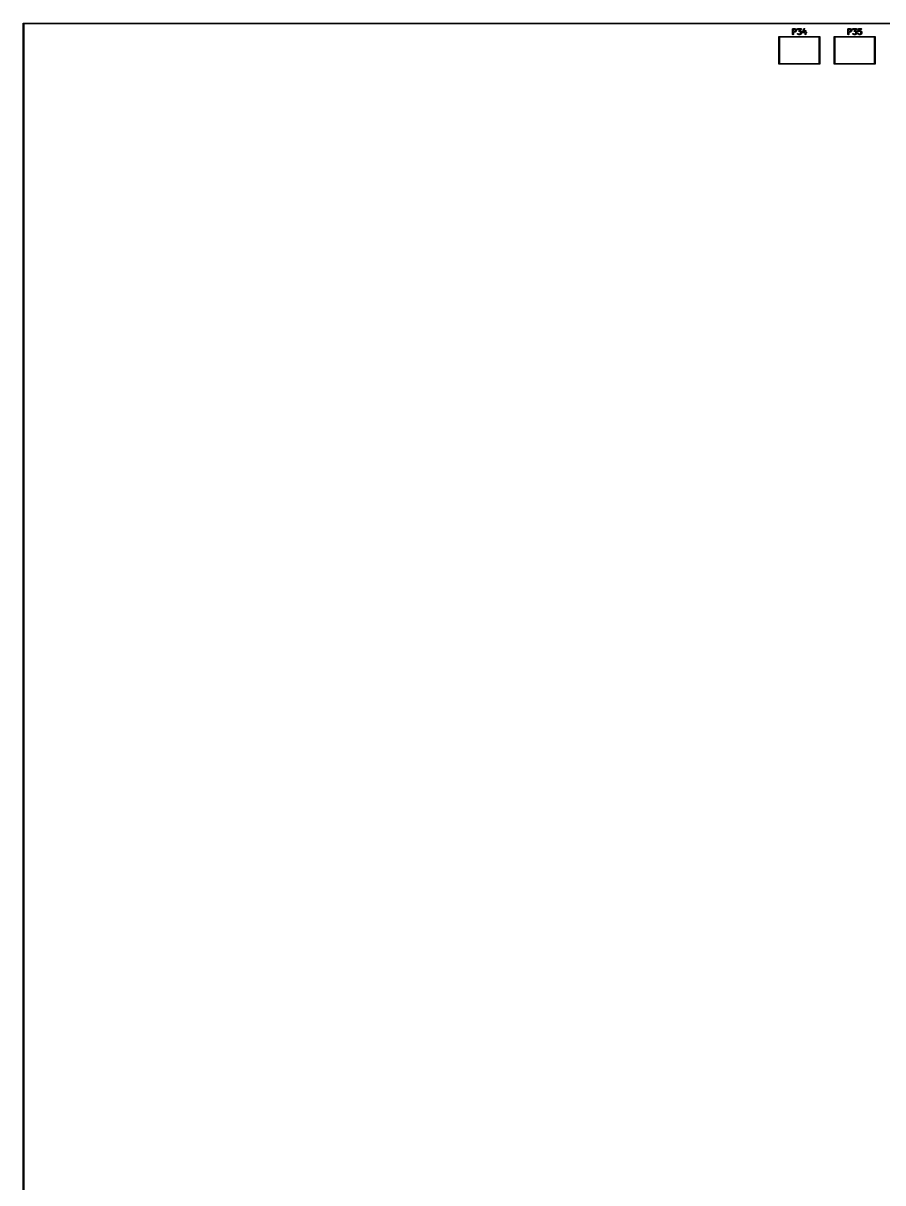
# Model space of a CAD drawing. Extents: x 25 to 346, y -457 to -16.
# Drawn here: x 25.3 to 188.6, y -236.5 to -16.4 of the extents above; entities that cross this region are included whole.
import ezdxf

# ---------------------------------------------------------------- set-up
doc = ezdxf.new("R2010")
doc.units = 0
doc.header["$MEASUREMENT"] = 0
doc.layers.add('BLACK', color=7, linetype='CONTINUOUS')

msp = doc.modelspace()

# ---------------------------------------------------------------- linework, layer by layer
at = {"layer": 'Black'}
for p, q in [((25.325, -16.51), (25.3261, -16.5035)), ((25.325, -456.565), (25.325, -16.51)), ((25.3261, -16.497), (25.3284, -16.4908)), ((25.3261, -16.5035), (25.3261, -16.497)), ((25.3284, -16.4908), (25.3295, -16.4843)), ((25.3295, -16.4843), (25.3328, -16.4787)), ((25.3328, -16.4787), (25.335, -16.4725)), ((25.335, -16.4725), (25.3393, -16.4675)), ((25.3393, -16.4675), (25.3425, -16.4618)), ((25.3425, -16.4618), (25.3476, -16.4576)), ((25.3476, -16.4576), (25.3518, -16.4525)), ((25.3518, -16.4525), (25.3575, -16.4493)), ((25.3575, -16.4493), (25.3625, -16.445)), ((25.3625, -16.445), (25.3687, -16.4428)), ((25.3687, -16.4428), (25.3743, -16.4395)), ((25.3743, -16.4395), (25.3808, -16.4384)), ((25.3808, -16.4384), (25.387, -16.4361)), ((25.387, -16.4361), (25.3935, -16.4361)), ((25.3935, -16.4361), (25.4, -16.435)), ((25.4, -16.435), (345.44, -16.435)), ((25.475, -16.585), (25.475, -456.49)), ((345.365, -16.585), (25.475, -16.585)), ((171.431, -17.5424), (171.432, -17.5359)), ((171.431, -18.5424), (171.431, -17.5424)), ((171.432, -17.5294), (171.434, -17.5232)), ((171.432, -17.5359), (171.432, -17.5294)), ((171.434, -17.5232), (171.435, -17.5167)), ((171.435, -17.5167), (171.439, -17.511)), ((171.439, -17.511), (171.441, -17.5049)), ((171.441, -17.5049), (171.445, -17.4999)), ((171.445, -17.4999), (171.448, -17.4942)), ((171.448, -17.4942), (171.453, -17.49)), ((171.453, -17.49), (171.458, -17.4849)), ((171.458, -17.4849), (171.463, -17.4816)), ((171.463, -17.4816), (171.468, -17.4774)), ((171.468, -17.4774), (171.474, -17.4752)), ((171.474, -17.4752), (171.48, -17.4719)), ((171.48, -17.4719), (171.487, -17.4708)), ((171.487, -17.4708), (171.493, -17.4685)), ((171.493, -17.4685), (171.499, -17.4685)), ((171.499, -17.4685), (171.506, -17.4674)), ((171.506, -17.4674), (171.887, -17.4674)), ((171.887, -17.4674), (171.891, -17.4681)), ((171.891, -17.4681), (171.895, -17.4679)), ((171.895, -17.4679), (171.904, -17.4704)), ((171.904, -17.4704), (171.912, -17.4719)), ((171.912, -17.4719), (171.916, -17.4741)), ((171.916, -17.4741), (171.92, -17.4753)), ((171.92, -17.4753), (172.015, -17.5229)), ((172.015, -17.5229), (172.025, -17.5301)), ((172.025, -17.5301), (172.035, -17.537)), ((172.035, -17.537), (172.083, -17.5846)), ((172.083, -17.5846), (172.089, -17.5944)), ((172.089, -17.5944), (172.097, -17.6041)), ((172.097, -17.6041), (172.144, -17.6993)), ((172.337, -17.5294), (172.346, -17.5049)), ((172.337, -17.5554), (172.337, -17.5294)), ((172.346, -17.5799), (172.337, -17.5554)), ((172.346, -17.5049), (172.362, -17.4849)), ((172.362, -17.5998), (172.346, -17.5799)), ((172.362, -17.4849), (172.385, -17.4719)), ((172.385, -17.6129), (172.362, -17.5998)), ((172.385, -17.4719), (172.41, -17.4674)), ((172.41, -17.4674), (173.03, -17.4674)), ((173.086, -17.5918), (172.858, -17.8518)), ((173.03, -17.4674), (173.037, -17.4687)), ((173.037, -17.4687), (173.044, -17.4688)), ((173.044, -17.4688), (173.049, -17.4709)), ((173.049, -17.4709), (173.055, -17.4719)), ((173.055, -17.4719), (173.062, -17.4756)), ((173.062, -17.4756), (173.068, -17.4782)), ((173.068, -17.4782), (173.073, -17.482)), ((173.073, -17.482), (173.078, -17.4849)), ((173.078, -17.4849), (173.082, -17.4905)), ((173.082, -17.4905), (173.088, -17.4954)), ((173.09, -17.5855), (173.086, -17.5918)), ((173.088, -17.4954), (173.091, -17.5004)), ((173.094, -17.5799), (173.09, -17.5855)), ((173.091, -17.5004), (173.094, -17.5049)), ((173.094, -17.5049), (173.097, -17.5118)), ((173.096, -17.5744), (173.094, -17.5799)), ((173.099, -17.5695), (173.096, -17.5744)), ((173.097, -17.5118), (173.101, -17.5182)), ((173.101, -17.5623), (173.099, -17.5695)), ((173.101, -17.5182), (173.101, -17.5239)), ((173.101, -17.5239), (173.103, -17.5294)), ((173.103, -17.5554), (173.101, -17.5623)), ((173.103, -17.5294), (173.103, -17.5367)), ((173.103, -17.5367), (173.105, -17.5439)), ((173.105, -17.5439), (173.103, -17.5496)), ((173.103, -17.5496), (173.103, -17.5554)), ((173.339, -18.1853), (173.577, -17.471)), ((173.72, -17.5185), (173.515, -18.134)), ((173.577, -17.471), (173.59, -17.4481)), ((173.59, -17.4481), (173.609, -17.4309)), ((173.609, -17.4309), (173.634, -17.4213)), ((173.634, -17.4213), (173.66, -17.4206)), ((173.66, -17.4206), (173.684, -17.4288)), ((173.684, -17.4288), (173.705, -17.445)), ((173.705, -17.445), (173.718, -17.4672)), ((173.718, -17.4672), (173.724, -17.4927)), ((173.724, -17.4927), (173.72, -17.5185)), ((181.938, -17.5424), (181.939, -17.5359)), ((181.938, -18.5424), (181.938, -17.5424)), ((181.939, -17.5294), (181.941, -17.5232)), ((181.939, -17.5359), (181.939, -17.5294)), ((181.941, -17.5232), (181.942, -17.5167)), ((181.942, -17.5167), (181.946, -17.511)), ((181.946, -17.511), (181.948, -17.5049)), ((181.948, -17.5049), (181.952, -17.4999)), ((181.952, -17.4999), (181.955, -17.4942)), ((181.955, -17.4942), (181.96, -17.49)), ((181.96, -17.49), (181.965, -17.4849)), ((181.965, -17.4849), (181.97, -17.4816)), ((181.97, -17.4816), (181.975, -17.4774)), ((181.975, -17.4774), (181.981, -17.4752)), ((181.981, -17.4752), (181.987, -17.4719)), ((181.987, -17.4719), (181.994, -17.4708)), ((181.994, -17.4708), (182, -17.4685)), ((182, -17.4685), (182.006, -17.4685)), ((182.006, -17.4685), (182.013, -17.4674)), ((182.013, -17.4674), (182.394, -17.4674)), ((182.394, -17.4674), (182.398, -17.4681)), ((182.398, -17.4681), (182.402, -17.4679)), ((182.402, -17.4679), (182.411, -17.4704)), ((182.411, -17.4704), (182.419, -17.4719)), ((182.419, -17.4719), (182.423, -17.4741)), ((182.423, -17.4741), (182.427, -17.4753)), ((182.427, -17.4753), (182.522, -17.5229)), ((182.522, -17.5229), (182.532, -17.5301)), ((182.532, -17.5301), (182.542, -17.537)), ((182.542, -17.537), (182.59, -17.5846)), ((182.59, -17.5846), (182.596, -17.5944)), ((182.596, -17.5944), (182.604, -17.6041)), ((182.604, -17.6041), (182.651, -17.6993)), ((182.844, -17.5294), (182.853, -17.5049)), ((182.844, -17.5554), (182.844, -17.5294)), ((182.853, -17.5799), (182.844, -17.5554)), ((182.853, -17.5049), (182.869, -17.4849)), ((182.869, -17.5998), (182.853, -17.5799)), ((182.869, -17.4849), (182.892, -17.4719)), ((182.892, -17.6129), (182.869, -17.5998)), ((182.892, -17.4719), (182.917, -17.4674)), ((182.917, -17.4674), (183.537, -17.4674)), ((183.593, -17.5918), (183.365, -17.8518)), ((183.537, -17.4674), (183.544, -17.4687)), ((183.544, -17.4687), (183.551, -17.4688)), ((183.551, -17.4688), (183.556, -17.4709)), ((183.556, -17.4709), (183.562, -17.4719)), ((183.562, -17.4719), (183.569, -17.4756)), ((183.569, -17.4756), (183.575, -17.4782)), ((183.575, -17.4782), (183.58, -17.482)), ((183.58, -17.482), (183.585, -17.4849)), ((183.585, -17.4849), (183.589, -17.4905)), ((183.589, -17.4905), (183.595, -17.4954)), ((183.597, -17.5855), (183.593, -17.5918)), ((183.595, -17.4954), (183.598, -17.5004)), ((183.601, -17.5799), (183.597, -17.5855)), ((183.598, -17.5004), (183.601, -17.5049)), ((183.601, -17.5049), (183.604, -17.5118)), ((183.603, -17.5744), (183.601, -17.5799)), ((183.606, -17.5695), (183.603, -17.5744)), ((183.604, -17.5118), (183.608, -17.5182)), ((183.608, -17.5623), (183.606, -17.5695)), ((183.608, -17.5182), (183.608, -17.5239)), ((183.608, -17.5239), (183.61, -17.5294)), ((183.61, -17.5554), (183.608, -17.5623)), ((183.61, -17.5294), (183.61, -17.5367)), ((183.61, -17.5367), (183.612, -17.5439)), ((183.612, -17.5439), (183.61, -17.5496)), ((183.61, -17.5496), (183.61, -17.5554)), ((183.843, -18.0111), (183.89, -17.5349)), ((183.89, -17.5349), (183.891, -17.5322)), ((183.891, -17.5294), (183.895, -17.5197)), ((183.891, -17.5322), (183.891, -17.5294)), ((183.895, -17.5197), (183.898, -17.5098)), ((183.898, -17.5098), (183.899, -17.5075)), ((183.899, -17.5075), (183.9, -17.5049)), ((183.9, -17.5049), (183.907, -17.497)), ((183.907, -17.497), (183.913, -17.4887)), ((183.913, -17.4887), (183.915, -17.4871)), ((183.915, -17.4871), (183.917, -17.4849)), ((183.917, -17.4849), (183.926, -17.4798)), ((183.926, -17.4798), (183.934, -17.474)), ((183.934, -17.474), (183.937, -17.4733)), ((183.937, -17.4733), (183.939, -17.4719)), ((183.939, -17.4719), (183.95, -17.4701)), ((183.95, -17.4701), (183.959, -17.4676)), ((183.959, -17.4676), (183.962, -17.4679)), ((183.962, -17.4679), (183.965, -17.4674)), ((183.965, -17.4674), (184.441, -17.4674)), ((184.441, -17.4674), (184.467, -17.4719)), ((184.467, -17.4719), (184.489, -17.4849)), ((184.489, -17.5998), (184.467, -17.6129)), ((184.489, -17.4849), (184.506, -17.5049)), ((184.506, -17.5799), (184.489, -17.5998)), ((184.506, -17.5049), (184.515, -17.5294)), ((184.515, -17.5554), (184.506, -17.5799)), ((184.515, -17.5294), (184.515, -17.5554)), ((168.815, -19.04), (168.816, -19.0335)), ((168.815, -24.14), (168.815, -19.04)), ((168.816, -19.027), (168.818, -19.0208)), ((168.816, -19.0335), (168.816, -19.027)), ((168.818, -19.0208), (168.82, -19.0143)), ((168.82, -19.0143), (168.823, -19.0087)), ((168.823, -19.0087), (168.825, -19.0025)), ((168.825, -19.0025), (168.829, -18.9975)), ((168.829, -18.9975), (168.833, -18.9918)), ((168.833, -18.9918), (168.838, -18.9876)), ((168.838, -18.9876), (168.842, -18.9825)), ((168.842, -18.9825), (168.847, -18.9793)), ((168.847, -18.9793), (168.852, -18.975)), ((168.852, -18.975), (168.859, -18.9728)), ((168.859, -18.9728), (168.864, -18.9695)), ((168.864, -18.9695), (168.871, -18.9684)), ((168.871, -18.9684), (168.877, -18.9661)), ((168.877, -18.9661), (168.884, -18.9661)), ((168.884, -18.9661), (168.89, -18.965)), ((168.89, -18.965), (176.55, -18.965)), ((168.965, -19.115), (168.965, -24.065)), ((176.475, -19.115), (168.965, -19.115)), ((171.435, -18.568), (171.431, -18.5424)), ((171.448, -18.5906), (171.435, -18.568)), ((171.468, -18.6073), (171.448, -18.5906)), ((171.493, -18.6162), (171.468, -18.6073)), ((171.519, -18.6162), (171.493, -18.6162)), ((171.543, -18.6073), (171.519, -18.6162)), ((171.563, -18.5906), (171.543, -18.6073)), ((171.576, -18.568), (171.563, -18.5906)), ((171.581, -18.5424), (171.576, -18.568)), ((171.581, -17.6174), (171.581, -17.9912)), ((171.869, -17.6174), (171.581, -17.6174)), ((171.581, -17.9912), (171.869, -17.9912)), ((171.887, -18.1412), (171.581, -18.1412)), ((171.581, -18.1412), (171.581, -18.5424)), ((171.937, -17.6516), (171.869, -17.6174)), ((171.869, -17.9912), (171.937, -17.9569)), ((171.891, -18.1404), (171.887, -18.1412)), ((171.895, -18.1407), (171.891, -18.1404)), ((171.904, -18.1382), (171.895, -18.1407)), ((171.912, -18.1367), (171.904, -18.1382)), ((171.916, -18.1345), (171.912, -18.1367)), ((171.92, -18.1333), (171.916, -18.1345)), ((172.015, -18.0857), (171.92, -18.1333)), ((171.968, -17.682), (171.937, -17.6516)), ((171.937, -17.9569), (171.968, -17.9265)), ((172.002, -17.7506), (171.968, -17.682)), ((171.968, -17.9265), (172.002, -17.858)), ((172.002, -17.858), (172.002, -17.7506)), ((172.025, -18.0785), (172.015, -18.0857)), ((172.035, -18.0716), (172.025, -18.0785)), ((172.083, -18.024), (172.035, -18.0716)), ((172.089, -18.0142), (172.083, -18.024)), ((172.097, -18.0045), (172.089, -18.0142)), ((172.144, -17.9093), (172.097, -18.0045)), ((172.144, -17.6993), (172.145, -17.7035)), ((172.145, -17.9051), (172.144, -17.9093)), ((172.145, -17.7035), (172.148, -17.7072)), ((172.148, -17.9014), (172.145, -17.9051)), ((172.148, -17.7072), (172.149, -17.7159)), ((172.149, -17.8927), (172.148, -17.9014)), ((172.149, -17.7159), (172.152, -17.7243)), ((172.152, -17.8843), (172.149, -17.8927)), ((172.152, -17.7243), (172.151, -17.7286)), ((172.151, -17.7286), (172.152, -17.7329)), ((172.152, -17.8757), (172.151, -17.88)), ((172.151, -17.88), (172.152, -17.8843)), ((172.152, -17.7329), (172.152, -17.8757)), ((172.336, -18.4537), (172.338, -18.4277)), ((172.343, -18.4788), (172.336, -18.4537)), ((172.338, -18.4277), (172.349, -18.4041)), ((172.357, -18.5002), (172.343, -18.4788)), ((172.349, -18.4041), (172.367, -18.3857)), ((172.405, -18.5478), (172.357, -18.5002)), ((172.367, -18.3857), (172.391, -18.3747)), ((172.41, -17.6174), (172.385, -17.6129)), ((172.391, -18.3747), (172.417, -18.3724)), ((172.415, -18.5547), (172.405, -18.5478)), ((172.864, -17.6174), (172.41, -17.6174)), ((172.425, -18.5618), (172.415, -18.5547)), ((172.417, -18.3724), (172.442, -18.3792)), ((172.52, -18.6095), (172.425, -18.5618)), ((172.442, -18.3792), (172.464, -18.3941)), ((172.464, -18.3941), (172.503, -18.4331)), ((172.503, -18.4331), (172.571, -18.4674)), ((172.524, -18.6107), (172.52, -18.6095)), ((172.528, -18.6129), (172.524, -18.6107)), ((172.536, -18.6144), (172.528, -18.6129)), ((172.545, -18.6169), (172.536, -18.6144)), ((172.549, -18.6166), (172.545, -18.6169)), ((172.553, -18.6174), (172.549, -18.6166)), ((172.839, -18.6174), (172.553, -18.6174)), ((172.571, -18.4674), (172.821, -18.4674)), ((172.621, -17.9218), (172.622, -17.9161)), ((172.622, -17.929), (172.621, -17.9218)), ((172.622, -17.9103), (172.625, -17.9034)), ((172.622, -17.9161), (172.622, -17.9103)), ((172.622, -17.9364), (172.622, -17.929)), ((172.624, -17.9418), (172.622, -17.9364)), ((172.625, -17.9475), (172.624, -17.9418)), ((172.625, -17.9034), (172.626, -17.8962)), ((172.629, -17.9539), (172.625, -17.9475)), ((172.626, -17.8962), (172.629, -17.8913)), ((172.629, -17.8913), (172.631, -17.8858)), ((172.631, -17.9608), (172.629, -17.9539)), ((172.631, -17.8858), (172.636, -17.8802)), ((172.635, -17.9653), (172.631, -17.9608)), ((172.638, -17.9703), (172.635, -17.9653)), ((172.636, -17.8802), (172.64, -17.8739)), ((172.643, -17.9752), (172.638, -17.9703)), ((172.64, -17.8739), (172.864, -17.6174)), ((172.648, -17.9808), (172.643, -17.9752)), ((172.653, -17.9837), (172.648, -17.9808)), ((172.657, -17.9875), (172.653, -17.9837)), ((172.664, -17.9901), (172.657, -17.9875)), ((172.671, -17.9938), (172.664, -17.9901)), ((172.676, -17.9948), (172.671, -17.9938)), ((172.682, -17.9969), (172.676, -17.9948)), ((172.689, -17.9971), (172.682, -17.9969)), ((172.696, -17.9983), (172.689, -17.9971)), ((172.821, -17.9983), (172.696, -17.9983)), ((172.89, -18.0326), (172.821, -17.9983)), ((172.821, -18.4674), (172.89, -18.4331)), ((172.843, -18.6166), (172.839, -18.6174)), ((172.848, -18.6169), (172.843, -18.6166)), ((172.856, -18.6144), (172.848, -18.6169)), ((172.865, -18.6129), (172.856, -18.6144)), ((172.858, -17.8518), (172.865, -17.8529)), ((172.865, -17.8529), (172.868, -17.855)), ((172.868, -18.6107), (172.865, -18.6129)), ((172.868, -17.855), (172.873, -17.8563)), ((172.873, -18.6095), (172.868, -18.6107)), ((172.873, -17.8563), (172.968, -17.9039)), ((172.968, -18.5618), (172.873, -18.6095)), ((172.92, -18.063), (172.89, -18.0326)), ((172.89, -18.4331), (172.92, -18.4027)), ((172.955, -18.1315), (172.92, -18.063)), ((172.92, -18.4027), (172.955, -18.3342)), ((172.955, -18.3342), (172.955, -18.1315)), ((172.968, -17.9039), (172.977, -17.911)), ((172.977, -18.5547), (172.968, -18.5618)), ((172.977, -17.911), (172.987, -17.9179)), ((172.987, -18.5478), (172.977, -18.5547)), ((172.987, -17.9179), (173.035, -17.9655)), ((173.035, -18.5002), (172.987, -18.5478)), ((173.035, -17.9655), (173.042, -17.9754)), ((173.042, -18.4903), (173.035, -18.5002)), ((173.042, -17.9754), (173.049, -17.985)), ((173.049, -18.4807), (173.042, -18.4903)), ((173.049, -17.985), (173.097, -18.0803)), ((173.097, -18.3854), (173.049, -18.4807)), ((173.097, -18.0803), (173.098, -18.0844)), ((173.098, -18.3813), (173.097, -18.3854)), ((173.098, -18.0844), (173.1, -18.0882)), ((173.1, -18.3776), (173.098, -18.3813)), ((173.1, -18.0882), (173.102, -18.0968)), ((173.102, -18.3689), (173.1, -18.3776)), ((173.102, -18.0968), (173.104, -18.1052)), ((173.104, -18.3605), (173.102, -18.3689)), ((173.104, -18.1052), (173.104, -18.1096)), ((173.104, -18.1096), (173.105, -18.1138)), ((173.105, -18.3519), (173.104, -18.3562)), ((173.104, -18.3562), (173.104, -18.3605)), ((173.105, -18.1138), (173.105, -18.3519)), ((173.336, -18.2111), (173.337, -18.2036)), ((173.337, -18.2165), (173.336, -18.2111)), ((173.337, -18.196), (173.339, -18.1908)), ((173.337, -18.2036), (173.337, -18.196)), ((173.337, -18.2221), (173.337, -18.2165)), ((173.339, -18.2292), (173.337, -18.2221)), ((173.339, -18.1908), (173.339, -18.1853)), ((173.341, -18.2366), (173.339, -18.2292)), ((173.344, -18.2413), (173.341, -18.2366)), ((173.346, -18.2465), (173.344, -18.2413)), ((173.35, -18.2524), (173.346, -18.2465)), ((173.354, -18.2588), (173.35, -18.2524)), ((173.359, -18.2623), (173.354, -18.2588)), ((173.362, -18.2665), (173.359, -18.2623)), ((173.369, -18.2703), (173.362, -18.2665)), ((173.375, -18.275), (173.369, -18.2703)), ((173.38, -18.2768), (173.375, -18.275)), ((173.385, -18.2795), (173.38, -18.2768)), ((173.392, -18.2808), (173.385, -18.2795)), ((173.399, -18.2832), (173.392, -18.2808)), ((173.405, -18.2831), (173.399, -18.2832)), ((173.41, -18.284), (173.405, -18.2831)), ((173.812, -18.284), (173.41, -18.284)), ((173.515, -18.134), (173.812, -18.134)), ((173.812, -17.8757), (173.816, -17.8501)), ((173.812, -18.134), (173.812, -17.8757)), ((173.812, -18.5424), (173.812, -18.284)), ((173.816, -18.568), (173.812, -18.5424)), ((173.816, -17.8501), (173.829, -17.8275)), ((173.829, -18.5906), (173.816, -18.568)), ((173.829, -17.8275), (173.849, -17.8108)), ((173.849, -18.6073), (173.829, -18.5906)), ((173.849, -17.8108), (173.874, -17.8019)), ((173.874, -18.6162), (173.849, -18.6073)), ((173.874, -17.8019), (173.9, -17.8019)), ((173.9, -18.6162), (173.874, -18.6162)), ((173.9, -17.8019), (173.924, -17.8108)), ((173.924, -18.6073), (173.9, -18.6162)), ((173.924, -17.8108), (173.944, -17.8275)), ((173.944, -18.5906), (173.924, -18.6073)), ((173.944, -17.8275), (173.957, -17.8501)), ((173.957, -18.568), (173.944, -18.5906)), ((173.957, -17.8501), (173.962, -17.8757)), ((173.962, -18.5424), (173.957, -18.568)), ((173.962, -17.8757), (173.962, -18.134)), ((173.962, -18.134), (174.03, -18.134)), ((174.03, -18.284), (173.962, -18.284)), ((173.962, -18.284), (173.962, -18.5424)), ((174.03, -18.134), (174.055, -18.1386)), ((174.055, -18.2795), (174.03, -18.284)), ((174.055, -18.1386), (174.078, -18.1516)), ((174.078, -18.2665), (174.055, -18.2795)), ((174.078, -18.1516), (174.094, -18.1715)), ((174.094, -18.2465), (174.078, -18.2665)), ((174.094, -18.1715), (174.103, -18.196)), ((174.103, -18.2221), (174.094, -18.2465)), ((174.103, -18.196), (174.103, -18.2221)), ((176.475, -24.065), (176.475, -19.115)), ((176.55, -18.965), (176.556, -18.9661)), ((176.556, -18.9661), (176.563, -18.9661)), ((176.563, -18.9661), (176.569, -18.9684)), ((176.569, -18.9684), (176.576, -18.9695)), ((176.576, -18.9695), (176.581, -18.9728)), ((176.581, -18.9728), (176.588, -18.975)), ((176.588, -18.975), (176.593, -18.9793)), ((176.593, -18.9793), (176.598, -18.9825)), ((176.598, -18.9825), (176.602, -18.9876)), ((176.602, -18.9876), (176.607, -18.9918)), ((176.607, -18.9918), (176.611, -18.9975)), ((176.611, -18.9975), (176.615, -19.0025)), ((176.615, -19.0025), (176.617, -19.0087)), ((176.617, -19.0087), (176.62, -19.0143)), ((176.62, -19.0143), (176.622, -19.0208)), ((176.622, -19.0208), (176.624, -19.027)), ((176.624, -19.027), (176.624, -19.0335)), ((176.624, -19.0335), (176.625, -19.04)), ((176.625, -19.04), (176.625, -24.14)), ((179.322, -19.04), (179.323, -19.0335)), ((179.322, -24.14), (179.322, -19.04)), ((179.323, -19.027), (179.325, -19.0208)), ((179.323, -19.0335), (179.323, -19.027)), ((179.325, -19.0208), (179.327, -19.0143)), ((179.327, -19.0143), (179.33, -19.0087)), ((179.33, -19.0087), (179.332, -19.0025)), ((179.332, -19.0025), (179.336, -18.9975)), ((179.336, -18.9975), (179.34, -18.9918)), ((179.34, -18.9918), (179.345, -18.9876)), ((179.345, -18.9876), (179.349, -18.9825)), ((179.349, -18.9825), (179.354, -18.9793)), ((179.354, -18.9793), (179.359, -18.975)), ((179.359, -18.975), (179.366, -18.9728)), ((179.366, -18.9728), (179.371, -18.9695)), ((179.371, -18.9695), (179.378, -18.9684)), ((179.378, -18.9684), (179.384, -18.9661)), ((179.384, -18.9661), (179.391, -18.9661)), ((179.391, -18.9661), (179.397, -18.965)), ((179.397, -18.965), (187.057, -18.965)), ((179.472, -19.115), (179.472, -24.065)), ((186.982, -19.115), (179.472, -19.115)), ((181.942, -18.568), (181.938, -18.5424)), ((181.955, -18.5906), (181.942, -18.568)), ((181.975, -18.6073), (181.955, -18.5906)), ((182, -18.6162), (181.975, -18.6073)), ((182.026, -18.6162), (182, -18.6162)), ((182.05, -18.6073), (182.026, -18.6162)), ((182.07, -18.5906), (182.05, -18.6073)), ((182.083, -18.568), (182.07, -18.5906)), ((182.088, -18.5424), (182.083, -18.568)), ((182.088, -17.6174), (182.088, -17.9912)), ((182.376, -17.6174), (182.088, -17.6174)), ((182.088, -17.9912), (182.376, -17.9912)), ((182.394, -18.1412), (182.088, -18.1412)), ((182.088, -18.1412), (182.088, -18.5424)), ((182.444, -17.6516), (182.376, -17.6174)), ((182.376, -17.9912), (182.444, -17.9569)), ((182.398, -18.1404), (182.394, -18.1412)), ((182.402, -18.1407), (182.398, -18.1404)), ((182.411, -18.1382), (182.402, -18.1407)), ((182.419, -18.1367), (182.411, -18.1382)), ((182.423, -18.1345), (182.419, -18.1367)), ((182.427, -18.1333), (182.423, -18.1345)), ((182.522, -18.0857), (182.427, -18.1333)), ((182.475, -17.682), (182.444, -17.6516)), ((182.444, -17.9569), (182.475, -17.9265)), ((182.509, -17.7506), (182.475, -17.682)), ((182.475, -17.9265), (182.509, -17.858)), ((182.509, -17.858), (182.509, -17.7506)), ((182.532, -18.0785), (182.522, -18.0857)), ((182.542, -18.0716), (182.532, -18.0785)), ((182.59, -18.024), (182.542, -18.0716)), ((182.596, -18.0142), (182.59, -18.024)), ((182.604, -18.0045), (182.596, -18.0142)), ((182.651, -17.9093), (182.604, -18.0045)), ((182.651, -17.6993), (182.652, -17.7035)), ((182.652, -17.9051), (182.651, -17.9093)), ((182.652, -17.7035), (182.655, -17.7072)), ((182.655, -17.9014), (182.652, -17.9051)), ((182.655, -17.7072), (182.656, -17.7159)), ((182.656, -17.8927), (182.655, -17.9014)), ((182.656, -17.7159), (182.659, -17.7243)), ((182.659, -17.8843), (182.656, -17.8927)), ((182.659, -17.7243), (182.658, -17.7286)), ((182.658, -17.7286), (182.659, -17.7329)), ((182.659, -17.8757), (182.658, -17.88)), ((182.658, -17.88), (182.659, -17.8843)), ((182.659, -17.7329), (182.659, -17.8757)), ((182.843, -18.4537), (182.845, -18.4277)), ((182.85, -18.4788), (182.843, -18.4537)), ((182.845, -18.4277), (182.856, -18.4041)), ((182.864, -18.5002), (182.85, -18.4788)), ((182.856, -18.4041), (182.874, -18.3857)), ((182.912, -18.5478), (182.864, -18.5002)), ((182.874, -18.3857), (182.898, -18.3747)), ((182.917, -17.6174), (182.892, -17.6129)), ((182.898, -18.3747), (182.924, -18.3724)), ((182.922, -18.5547), (182.912, -18.5478)), ((183.371, -17.6174), (182.917, -17.6174)), ((182.932, -18.5618), (182.922, -18.5547)), ((182.924, -18.3724), (182.949, -18.3792)), ((183.027, -18.6095), (182.932, -18.5618)), ((182.949, -18.3792), (182.971, -18.3941)), ((182.971, -18.3941), (183.01, -18.4331)), ((183.01, -18.4331), (183.078, -18.4674)), ((183.031, -18.6107), (183.027, -18.6095)), ((183.035, -18.6129), (183.031, -18.6107)), ((183.043, -18.6144), (183.035, -18.6129)), ((183.052, -18.6169), (183.043, -18.6144)), ((183.056, -18.6166), (183.052, -18.6169)), ((183.06, -18.6174), (183.056, -18.6166)), ((183.346, -18.6174), (183.06, -18.6174)), ((183.078, -18.4674), (183.328, -18.4674)), ((183.128, -17.9218), (183.129, -17.9161)), ((183.129, -17.929), (183.128, -17.9218)), ((183.129, -17.9103), (183.132, -17.9034)), ((183.129, -17.9161), (183.129, -17.9103)), ((183.129, -17.9364), (183.129, -17.929)), ((183.131, -17.9418), (183.129, -17.9364)), ((183.132, -17.9475), (183.131, -17.9418)), ((183.132, -17.9034), (183.133, -17.8962)), ((183.136, -17.9539), (183.132, -17.9475)), ((183.133, -17.8962), (183.136, -17.8913)), ((183.136, -17.8913), (183.138, -17.8858)), ((183.138, -17.9608), (183.136, -17.9539)), ((183.138, -17.8858), (183.143, -17.8802)), ((183.142, -17.9653), (183.138, -17.9608)), ((183.145, -17.9703), (183.142, -17.9653)), ((183.143, -17.8802), (183.147, -17.8739)), ((183.15, -17.9752), (183.145, -17.9703)), ((183.147, -17.8739), (183.371, -17.6174)), ((183.155, -17.9808), (183.15, -17.9752)), ((183.16, -17.9837), (183.155, -17.9808)), ((183.164, -17.9875), (183.16, -17.9837)), ((183.171, -17.9901), (183.164, -17.9875)), ((183.178, -17.9938), (183.171, -17.9901)), ((183.183, -17.9948), (183.178, -17.9938)), ((183.189, -17.9969), (183.183, -17.9948)), ((183.196, -17.9971), (183.189, -17.9969)), ((183.203, -17.9983), (183.196, -17.9971)), ((183.328, -17.9983), (183.203, -17.9983)), ((183.397, -18.0326), (183.328, -17.9983)), ((183.328, -18.4674), (183.397, -18.4331)), ((183.35, -18.6166), (183.346, -18.6174)), ((183.355, -18.6169), (183.35, -18.6166)), ((183.363, -18.6144), (183.355, -18.6169)), ((183.372, -18.6129), (183.363, -18.6144)), ((183.365, -17.8518), (183.372, -17.8529)), ((183.372, -17.8529), (183.375, -17.855)), ((183.375, -18.6107), (183.372, -18.6129)), ((183.375, -17.855), (183.38, -17.8563)), ((183.38, -18.6095), (183.375, -18.6107)), ((183.38, -17.8563), (183.475, -17.9039)), ((183.475, -18.5618), (183.38, -18.6095)), ((183.427, -18.063), (183.397, -18.0326)), ((183.397, -18.4331), (183.427, -18.4027)), ((183.462, -18.1315), (183.427, -18.063)), ((183.427, -18.4027), (183.462, -18.3342)), ((183.462, -18.3342), (183.462, -18.1315)), ((183.475, -17.9039), (183.484, -17.911)), ((183.484, -18.5547), (183.475, -18.5618)), ((183.484, -17.911), (183.494, -17.9179)), ((183.494, -18.5478), (183.484, -18.5547)), ((183.494, -17.9179), (183.542, -17.9655)), ((183.542, -18.5002), (183.494, -18.5478)), ((183.542, -17.9655), (183.549, -17.9754)), ((183.549, -18.4903), (183.542, -18.5002)), ((183.549, -17.9754), (183.556, -17.985)), ((183.556, -18.4807), (183.549, -18.4903)), ((183.556, -17.985), (183.604, -18.0803)), ((183.604, -18.3854), (183.556, -18.4807)), ((183.604, -18.0803), (183.605, -18.0844)), ((183.605, -18.3813), (183.604, -18.3854)), ((183.605, -18.0844), (183.607, -18.0882)), ((183.607, -18.3776), (183.605, -18.3813)), ((183.607, -18.0882), (183.609, -18.0968)), ((183.609, -18.3689), (183.607, -18.3776)), ((183.609, -18.0968), (183.611, -18.1052)), ((183.611, -18.3605), (183.609, -18.3689)), ((183.611, -18.1052), (183.611, -18.1096)), ((183.611, -18.1096), (183.612, -18.1138)), ((183.612, -18.3519), (183.611, -18.3562)), ((183.611, -18.3562), (183.611, -18.3605)), ((183.612, -18.1138), (183.612, -18.3519)), ((183.843, -18.0116), (183.843, -18.0111)), ((183.843, -18.012), (183.843, -18.0116)), ((183.844, -18.0245), (183.843, -18.012)), ((183.843, -18.4537), (183.845, -18.4277)), ((183.85, -18.4788), (183.843, -18.4537)), ((183.845, -18.0371), (183.844, -18.0245)), ((183.845, -18.0375), (183.845, -18.0371)), ((183.845, -18.038), (183.845, -18.0375)), ((183.85, -18.0494), (183.845, -18.038)), ((183.845, -18.4277), (183.856, -18.4041)), ((183.856, -18.0608), (183.85, -18.0494)), ((183.864, -18.5002), (183.85, -18.4788)), ((183.856, -18.0612), (183.856, -18.0608)), ((183.856, -18.0616), (183.856, -18.0612)), ((183.865, -18.0705), (183.856, -18.0616)), ((183.856, -18.4041), (183.874, -18.3857)), ((183.912, -18.5478), (183.864, -18.5002)), ((183.874, -18.0795), (183.865, -18.0705)), ((183.874, -18.0797), (183.874, -18.0795)), ((183.874, -18.08), (183.874, -18.0797)), ((183.886, -18.0853), (183.874, -18.08)), ((183.874, -18.3857), (183.898, -18.3747)), ((183.897, -18.0908), (183.886, -18.0853)), ((183.898, -18.0908), (183.897, -18.0908)), ((183.898, -18.091), (183.898, -18.0908)), ((183.911, -18.0921), (183.898, -18.091)), ((183.898, -18.3747), (183.924, -18.3724)), ((183.923, -18.0934), (183.911, -18.0921)), ((183.922, -18.5547), (183.912, -18.5478)), ((183.932, -18.5618), (183.922, -18.5547)), ((183.924, -18.0932), (183.923, -18.0934)), ((183.936, -18.09), (183.924, -18.0933)), ((183.924, -18.0933), (183.924, -18.0932)), ((183.924, -18.3724), (183.949, -18.3792)), ((184.027, -18.6095), (183.932, -18.5618)), ((183.948, -18.0869), (183.936, -18.09)), ((183.949, -18.0867), (183.948, -18.0869)), ((183.959, -18.0793), (183.949, -18.0865)), ((183.949, -18.0865), (183.949, -18.0867)), ((183.949, -18.3792), (183.971, -18.3941)), ((183.97, -18.0723), (183.959, -18.0793)), ((183.971, -18.0716), (183.97, -18.0719)), ((183.97, -18.0719), (183.97, -18.0723)), ((184.01, -18.0326), (183.971, -18.0716)), ((183.971, -18.3941), (184.01, -18.4331)), ((184.033, -17.6174), (184.008, -17.8656)), ((184.008, -17.8656), (184.027, -17.8563)), ((184.078, -17.9983), (184.01, -18.0326)), ((184.01, -18.4331), (184.078, -18.4674)), ((184.027, -17.8563), (184.031, -17.855)), ((184.031, -18.6107), (184.027, -18.6095)), ((184.031, -17.855), (184.035, -17.8529)), ((184.035, -18.6129), (184.031, -18.6107)), ((184.441, -17.6174), (184.033, -17.6174)), ((184.035, -17.8529), (184.043, -17.8513)), ((184.043, -18.6144), (184.035, -18.6129)), ((184.043, -17.8513), (184.052, -17.8488)), ((184.052, -18.6169), (184.043, -18.6144)), ((184.052, -17.8488), (184.056, -17.8491)), ((184.056, -18.6166), (184.052, -18.6169)), ((184.056, -17.8491), (184.06, -17.8483)), ((184.06, -18.6174), (184.056, -18.6166)), ((184.06, -17.8483), (184.298, -17.8483)), ((184.298, -18.6174), (184.06, -18.6174)), ((184.281, -17.9983), (184.078, -17.9983)), ((184.078, -18.4674), (184.281, -18.4674)), ((184.349, -18.0326), (184.281, -17.9983)), ((184.281, -18.4674), (184.349, -18.4331)), ((184.298, -17.8483), (184.303, -17.8491)), ((184.303, -18.6166), (184.298, -18.6174)), ((184.303, -17.8491), (184.307, -17.8488)), ((184.307, -18.6169), (184.303, -18.6166)), ((184.307, -17.8488), (184.315, -17.8513)), ((184.315, -18.6144), (184.307, -18.6169)), ((184.315, -17.8513), (184.324, -17.8529)), ((184.324, -18.6129), (184.315, -18.6144)), ((184.324, -17.8529), (184.328, -17.855)), ((184.328, -18.6107), (184.324, -18.6129)), ((184.328, -17.855), (184.332, -17.8563)), ((184.332, -18.6095), (184.328, -18.6107)), ((184.332, -17.8563), (184.427, -17.9039)), ((184.427, -18.5618), (184.332, -18.6095)), ((184.38, -18.063), (184.349, -18.0326)), ((184.349, -18.4331), (184.38, -18.4027)), ((184.414, -18.1315), (184.38, -18.063)), ((184.38, -18.4027), (184.414, -18.3342)), ((184.414, -18.3342), (184.414, -18.1315)), ((184.427, -17.9039), (184.437, -17.911)), ((184.437, -18.5547), (184.427, -18.5618)), ((184.437, -17.911), (184.447, -17.9179)), ((184.447, -18.5478), (184.437, -18.5547)), ((184.467, -17.6129), (184.441, -17.6174)), ((184.447, -17.9179), (184.494, -17.9655)), ((184.494, -18.5002), (184.447, -18.5478)), ((184.494, -17.9655), (184.501, -17.9754)), ((184.501, -18.4903), (184.494, -18.5002)), ((184.501, -17.9754), (184.508, -17.985)), ((184.508, -18.4807), (184.501, -18.4903)), ((184.508, -17.985), (184.556, -18.0803)), ((184.556, -18.3854), (184.508, -18.4807)), ((184.556, -18.0803), (184.557, -18.0844)), ((184.557, -18.3813), (184.556, -18.3854)), ((184.557, -18.0844), (184.559, -18.0882)), ((184.559, -18.3776), (184.557, -18.3813)), ((184.559, -18.0882), (184.561, -18.0968)), ((184.561, -18.3689), (184.559, -18.3776)), ((184.561, -18.0968), (184.563, -18.1052)), ((184.563, -18.3605), (184.561, -18.3689)), ((184.563, -18.1052), (184.563, -18.1096)), ((184.563, -18.1096), (184.564, -18.1138)), ((184.564, -18.3519), (184.563, -18.3562)), ((184.563, -18.3562), (184.563, -18.3605)), ((184.564, -18.1138), (184.564, -18.3519)), ((186.982, -24.065), (186.982, -19.115)), ((187.057, -18.965), (187.063, -18.9661)), ((187.063, -18.9661), (187.07, -18.9661)), ((187.07, -18.9661), (187.076, -18.9684)), ((187.076, -18.9684), (187.083, -18.9695)), ((187.083, -18.9695), (187.088, -18.9728)), ((187.088, -18.9728), (187.094, -18.975)), ((187.094, -18.975), (187.1, -18.9793)), ((187.1, -18.9793), (187.105, -18.9825)), ((187.105, -18.9825), (187.109, -18.9876)), ((187.109, -18.9876), (187.114, -18.9918)), ((187.114, -18.9918), (187.118, -18.9975)), ((187.118, -18.9975), (187.122, -19.0025)), ((187.122, -19.0025), (187.124, -19.0087)), ((187.124, -19.0087), (187.127, -19.0143)), ((187.127, -19.0143), (187.129, -19.0208)), ((187.129, -19.0208), (187.131, -19.027)), ((187.131, -19.027), (187.131, -19.0335)), ((187.131, -19.0335), (187.132, -19.04)), ((187.132, -19.04), (187.132, -24.14)), ((168.816, -24.1465), (168.815, -24.14)), ((168.816, -24.153), (168.816, -24.1465)), ((168.818, -24.1592), (168.816, -24.153)), ((168.82, -24.1657), (168.818, -24.1592)), ((168.823, -24.1713), (168.82, -24.1657)), ((168.825, -24.1775), (168.823, -24.1713)), ((168.829, -24.1825), (168.825, -24.1775)), ((168.833, -24.1882), (168.829, -24.1825)), ((168.838, -24.1924), (168.833, -24.1882)), ((168.842, -24.1975), (168.838, -24.1924)), ((168.847, -24.2007), (168.842, -24.1975)), ((168.852, -24.205), (168.847, -24.2007)), ((168.859, -24.2072), (168.852, -24.205)), ((168.864, -24.2105), (168.859, -24.2072)), ((168.871, -24.2116), (168.864, -24.2105)), ((168.965, -24.065), (176.475, -24.065)), ((176.576, -24.2105), (176.569, -24.2116)), ((176.581, -24.2072), (176.576, -24.2105)), ((176.588, -24.205), (176.581, -24.2072)), ((176.593, -24.2007), (176.588, -24.205)), ((176.598, -24.1975), (176.593, -24.2007)), ((176.602, -24.1924), (176.598, -24.1975)), ((176.607, -24.1882), (176.602, -24.1924)), ((176.611, -24.1825), (176.607, -24.1882)), ((176.615, -24.1775), (176.611, -24.1825)), ((176.617, -24.1713), (176.615, -24.1775)), ((176.62, -24.1657), (176.617, -24.1713)), ((176.622, -24.1592), (176.62, -24.1657)), ((176.624, -24.153), (176.622, -24.1592)), ((176.625, -24.14), (176.624, -24.1465)), ((176.624, -24.1465), (176.624, -24.153)), ((179.323, -24.1465), (179.322, -24.14)), ((179.323, -24.153), (179.323, -24.1465)), ((179.325, -24.1592), (179.323, -24.153)), ((179.327, -24.1657), (179.325, -24.1592)), ((179.33, -24.1713), (179.327, -24.1657)), ((179.332, -24.1775), (179.33, -24.1713)), ((179.336, -24.1825), (179.332, -24.1775)), ((179.34, -24.1882), (179.336, -24.1825)), ((179.345, -24.1924), (179.34, -24.1882)), ((179.349, -24.1975), (179.345, -24.1924)), ((179.354, -24.2007), (179.349, -24.1975)), ((179.359, -24.205), (179.354, -24.2007)), ((179.366, -24.2072), (179.359, -24.205)), ((179.371, -24.2105), (179.366, -24.2072)), ((179.378, -24.2116), (179.371, -24.2105)), ((179.472, -24.065), (186.982, -24.065)), ((187.083, -24.2105), (187.076, -24.2116)), ((187.088, -24.2072), (187.083, -24.2105)), ((187.094, -24.205), (187.088, -24.2072)), ((187.1, -24.2007), (187.094, -24.205)), ((187.105, -24.1975), (187.1, -24.2007)), ((187.109, -24.1924), (187.105, -24.1975)), ((187.114, -24.1882), (187.109, -24.1924)), ((187.118, -24.1825), (187.114, -24.1882)), ((187.122, -24.1775), (187.118, -24.1825)), ((187.124, -24.1713), (187.122, -24.1775)), ((187.127, -24.1657), (187.124, -24.1713)), ((187.129, -24.1592), (187.127, -24.1657)), ((187.131, -24.153), (187.129, -24.1592)), ((187.132, -24.14), (187.131, -24.1465)), ((187.131, -24.1465), (187.131, -24.153)), ((168.877, -24.2139), (168.871, -24.2116)), ((168.884, -24.2139), (168.877, -24.2139)), ((168.89, -24.215), (168.884, -24.2139)), ((176.55, -24.215), (168.89, -24.215)), ((176.556, -24.2139), (176.55, -24.215)), ((176.563, -24.2139), (176.556, -24.2139)), ((176.569, -24.2116), (176.563, -24.2139)), ((179.384, -24.2139), (179.378, -24.2116)), ((179.391, -24.2139), (179.384, -24.2139)), ((179.397, -24.215), (179.391, -24.2139)), ((187.057, -24.215), (179.397, -24.215)), ((187.063, -24.2139), (187.057, -24.215)), ((187.07, -24.2139), (187.063, -24.2139)), ((187.076, -24.2116), (187.07, -24.2139))]:
    msp.add_line(p, q, dxfattribs=at)

doc.saveas('drawing.dxf')
